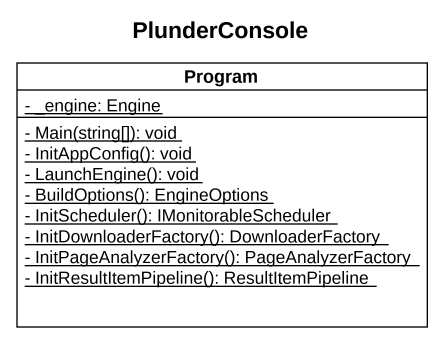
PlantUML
@startuml
title PlunderConsole
hide circle
hide empty members
skinparam classAttributeIconSize 0
class Program {
  {static} - _engine: Engine
  {static} - Main(string[]): void
  {static} - InitAppConfig(): void
  {static} - LaunchEngine(): void
  {static} - BuildOptions(): EngineOptions
  {static} - InitScheduler(): IMonitorableScheduler
  {static} - InitDownloaderFactory(): DownloaderFactory
  {static} - InitPageAnalyzerFactory(): PageAnalyzerFactory
  {static} - InitResultItemPipeline(): ResultItemPipeline
}
@enduml
